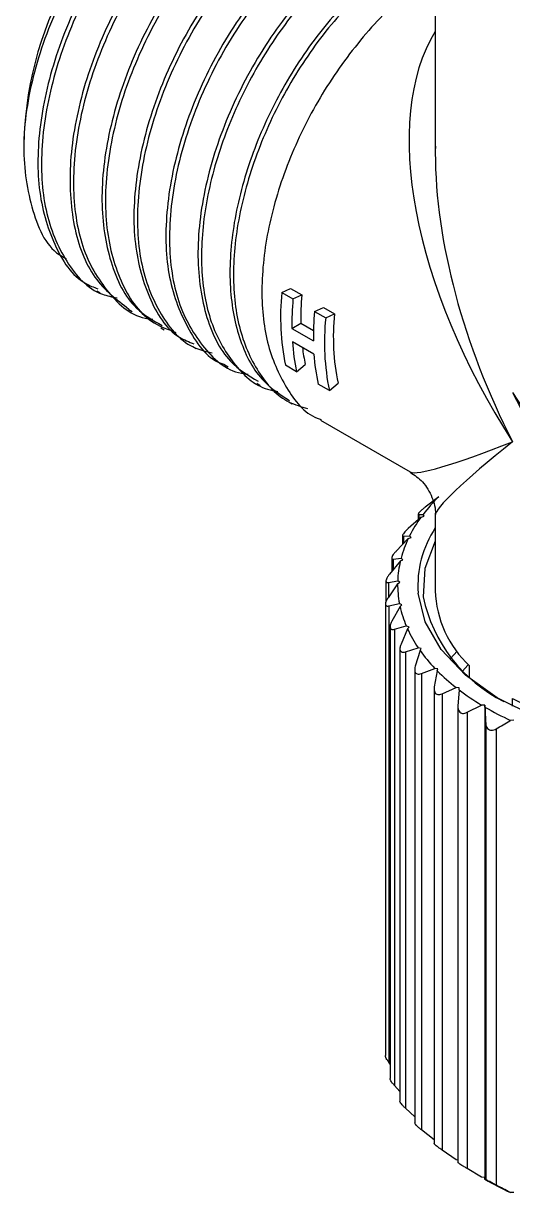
# Model space of a CAD drawing. Extents: x 7948 to 8542, y -4601 to -4181.
# Drawn here: x 8304.17 to 8311.96, y -4541.1 to -4522.5 of the extents above; entities that cross this region are included whole.
import ezdxf

# ---------------------------------------------------------------- set-up
doc = ezdxf.new("R2010")
doc.units = 0
doc.header["$LTSCALE"] = 7
doc.header["$MEASUREMENT"] = 0
doc.layers.get('0').update_dxf_attribs({"color": 2, "linetype": 'CONTINUOUS'})

msp = doc.modelspace()

# ---------------------------------------------------------------- linework, layer by layer
for p, q in [((8310.72493, -4520.93142), (8310.72493, -4524.55244)), ((8304.17691, -4524.337), (8304.17691, -4524.48964)), ((8308.28254, -4526.77901), (8308.4231, -4526.71587)), ((8308.4231, -4526.71587), (8308.60078, -4526.81844)), ((8305.33675, -4526.75382), (8305.39313, -4526.78637)), ((8308.28254, -4526.77901), (8308.46022, -4526.88159)), ((8308.46022, -4526.88159), (8308.60078, -4526.81844)), ((8305.84583, -4527.0477), (8305.90238, -4527.08035)), ((8308.80289, -4527.07941), (8308.94345, -4527.01626)), ((8308.80289, -4527.07941), (8308.98058, -4527.18198)), ((8308.94345, -4527.01626), (8309.12114, -4527.11884)), ((8308.98058, -4527.18198), (8309.12114, -4527.11884)), ((8308.44175, -4527.35205), (8308.58315, -4527.26752)), ((8308.58315, -4527.26752), (8308.78517, -4527.38415)), ((8306.35508, -4527.34169), (8306.41142, -4527.37421)), ((8308.44175, -4527.35205), (8308.78442, -4527.54988)), ((8306.86413, -4527.63556), (8306.92045, -4527.66807)), ((8308.79329, -4527.75943), (8308.45061, -4527.56161)), ((8307.37316, -4527.92941), (8307.42972, -4527.96206)), ((8308.51821, -4528.03829), (8308.34052, -4527.93571)), ((8308.51821, -4528.03829), (8308.65613, -4527.92256)), ((8307.88242, -4528.2234), (8307.93878, -4528.25594)), ((8309.03857, -4528.33869), (8308.86088, -4528.23611)), ((8309.03857, -4528.33869), (8309.17649, -4528.22296)), ((8308.39148, -4528.51727), (8308.44781, -4528.5498)), ((8308.90052, -4528.81114), (8310.3249, -4529.63341)), ((8310.77952, -4530.02713), (8310.56302, -4530.19383)), ((8310.49913, -4530.35144), (8310.29366, -4530.53411)), ((8310.45246, -4530.30446), (8310.45246, -4530.39294)), ((8310.46029, -4530.31022), (8310.53064, -4530.30911)), ((8310.46029, -4530.31022), (8310.46029, -4530.38597)), ((8310.49913, -4530.35144), (8310.54704, -4530.33825)), ((8310.54704, -4530.33825), (8310.53064, -4530.30911)), ((8310.72493, -4530.32625), (8310.72493, -4531.52205)), ((8310.20255, -4530.64694), (8310.20255, -4530.78928)), ((8310.21813, -4530.65724), (8310.31614, -4530.64977)), ((8310.33898, -4530.67742), (8310.31614, -4530.64977)), ((8310.29447, -4530.69411), (8310.10355, -4530.89177)), ((8310.21813, -4530.65724), (8310.21813, -4530.77315)), ((8310.29447, -4530.69411), (8310.33898, -4530.67742)), ((8310.0307, -4531.00284), (8310.0307, -4531.21825)), ((8310.05651, -4531.01955), (8310.18049, -4531.00367)), ((8310.05651, -4531.01955), (8310.05651, -4531.18672)), ((8310.2094, -4531.02936), (8310.18049, -4531.00367)), ((8310.16904, -4531.04926), (8309.99594, -4531.2607)), ((8310.16904, -4531.04926), (8310.2094, -4531.02936)), ((8309.93985, -4531.36742), (8309.93985, -4531.69824)), ((8309.97819, -4531.39093), (8310.12603, -4531.36476)), ((8309.97819, -4531.39093), (8309.97819, -4531.62647)), ((8310.12498, -4531.41083), (8310.1605, -4531.38806)), ((8310.1605, -4531.38806), (8310.12603, -4531.36476)), ((8310.12498, -4531.41083), (8309.97266, -4531.63458)), ((8309.93156, -4531.73228), (8309.93156, -4538.91935)), ((8309.9845, -4531.76503), (8310.15368, -4531.72687)), ((8309.9845, -4531.76503), (8309.9845, -4539.02501)), ((8310.19312, -4531.74737), (8310.15368, -4531.72687)), ((8310.16306, -4531.77262), (8310.19312, -4531.74737)), ((8310.16306, -4531.77262), (8310.03412, -4532.00702)), ((8310.00598, -4532.0938), (8310.00598, -4539.28514)), ((8310.07535, -4532.13546), (8310.26296, -4532.0838)), ((8310.07535, -4532.13546), (8310.07535, -4539.39544)), ((8310.2826, -4532.12845), (8310.17926, -4532.37164)), ((8310.3067, -4532.10116), (8310.26296, -4532.0838)), ((8310.2826, -4532.12845), (8310.3067, -4532.10116)), ((8310.16182, -4532.44367), (8310.16182, -4539.64277)), ((8310.24918, -4532.49587), (8310.45201, -4532.42944)), ((8310.24918, -4532.49587), (8310.24918, -4539.75585)), ((8310.48158, -4532.47223), (8310.40559, -4532.72221)), ((8310.4993, -4532.44335), (8310.45201, -4532.42944)), ((8310.48158, -4532.47223), (8310.4993, -4532.44335)), ((8311.07056, -4532.48525), (8310.96771, -4532.59988)), ((8310.39642, -4532.77733), (8310.39642, -4539.9889)), ((8310.50301, -4532.84011), (8310.7176, -4532.75788)), ((8310.50301, -4532.84011), (8310.50301, -4540.10009)), ((8310.75659, -4532.79808), (8310.70926, -4533.05272)), ((8310.76763, -4532.76811), (8310.7176, -4532.75788)), ((8310.75659, -4532.79808), (8310.76763, -4532.76811)), ((8311.27066, -4532.90419), (8311.27066, -4532.71723)), ((8310.8325, -4533.16227), (8311.05517, -4533.0635)), ((8311.10708, -4533.06987), (8311.05517, -4533.0635)), ((8311.10292, -4533.10041), (8311.10708, -4533.06987)), ((8310.70576, -4533.08775), (8310.70576, -4540.31562)), ((8310.8325, -4533.16227), (8310.8325, -4540.42225)), ((8311.10292, -4533.10041), (8311.08506, -4533.35752)), ((8311.95508, -4533.36038), (8311.95508, -4533.2365)), ((8311.08457, -4533.37068), (8311.08457, -4540.61865)), ((8311.23201, -4533.45685), (8311.45896, -4533.34106)), ((8311.51187, -4533.34347), (8311.45896, -4533.34106)), ((8311.51464, -4533.37406), (8311.51187, -4533.34347)), ((8311.51187, -4533.34347), (8311.51187, -4540.85564)), ((8311.23201, -4533.45685), (8311.23201, -4540.71683)), ((8311.52656, -4533.63139), (8311.52656, -4540.89137)), ((8311.97505, -4533.58423), (8311.92205, -4533.58583)), ((8311.69471, -4533.7188), (8311.69471, -4540.97878)), ((8310.00598, -4539.05219), (8309.9845, -4539.02501)), ((8310.16182, -4539.48787), (8310.07535, -4539.39544)), ((8310.39642, -4539.8907), (8310.24918, -4539.75585)), ((8310.70576, -4540.26069), (8310.50301, -4540.10009)), ((8311.05517, -4540.57567), (8310.8325, -4540.42225)), ((8311.08457, -4540.57928), (8311.05517, -4540.57567)), ((8311.45896, -4540.85324), (8311.23201, -4540.71683)), ((8311.51187, -4540.85564), (8311.45896, -4540.85324)), ((8311.51464, -4540.88624), (8311.51187, -4540.85564)), ((8311.5162, -4540.88718), (8311.53027, -4540.8953)), ((8311.97505, -4541.0964), (8311.92205, -4541.098))]:
    msp.add_line(p, q)
at = {"flags": 128}
for points in [[(8310.72493, -4530.73228), (8310.56045, -4531.16727), (8310.53096, -4531.62233)], [(8318.09328, -4533.25252), (8317.58524, -4533.50496), (8316.89887, -4533.74574), (8316.14904, -4533.9119), (8315.35988, -4533.9981), (8314.55673, -4534.00157), (8313.76542, -4533.92219), (8313.01138, -4533.76252), (8312.31884, -4533.5277), (8311.71006, -4533.22526), (8311.20461, -4532.86493), (8310.81873, -4532.45829), (8310.56483, -4532.0184), (8310.45107, -4531.55942)], [(8311.25186, -4532.69787), (8311.2432, -4532.70693), (8311.1577, -4532.80174)]]:
    msp.add_lwpolyline(points, dxfattribs=at)
for centre, radius, start, end in [((8309.94729, -4524.56582), 5.77492, 122.276222, 177.729149), ((8312.05635, -4527.16963), 3.79397, 174.09054, 191.649359), ((8312.87875, -4527.29068), 4.43742, 174.710338, 180.792502), ((8312.81898, -4527.20896), 4.23623, 174.710717, 180.792161), ((8313.22142, -4527.4885), 4.43742, 174.710338, 180.792502), ((8312.72334, -4527.4917), 3.62145, 174.090429, 191.649542), ((8312.75439, -4527.5726), 3.79397, 174.09054, 191.649359), ((8311.70542, -4527.3432), 3.26213, 183.838869, 192.302728), ((8311.56033, -4527.28364), 2.97365, 187.144697, 192.407329), ((8312.0481, -4527.54103), 3.26213, 183.838869, 192.302728), ((8312.66367, -4531.94094), 2.68564, 134.552494, 142.583014), ((8312.24706, -4531.62894), 2.16501, 143.838291, 153.110434), ((8312.10738, -4531.44365), 1.66035, 146.369315, 183.998211), ((8311.93273, -4531.47307), 1.81403, 154.569621, 165.003198), ((8311.75716, -4531.42645), 1.6323, 166.63933, 177.834083), ((8311.7408, -4531.42346), 1.61586, 179.552064, 190.822684), ((8312.40618, -4531.47656), 1.68186, 181.549809, 227.534021), ((8312.91443, -4531.11026), 2.43786, 192.125091, 243.144654), ((8311.88567, -4531.3912), 1.76434, 192.485127, 203.113695), ((8312.17473, -4531.26166), 2.08122, 204.612753, 214.132192), ((8312.57426, -4530.98351), 2.56819, 215.427958, 223.701714), ((8313.03922, -4530.53092), 3.2172, 224.805149, 231.924443), ((8313.51991, -4529.90826), 4.00396, 232.868236, 239.020641), ((8314.92181, -4527.57159), 6.39474, 242.358892, 298.28682), ((8313.96773, -4529.15245), 4.88259, 239.840008, 245.230026), ((8313.96773, -4536.66463), 4.88259, 239.840008, 245.230026)]:
    msp.add_arc(centre, radius, start, end)
for centre, major_axis, ratio, start_param, end_param in [((8314.92493, -4527.43935), (-3.64153, 5.4043), 0.52530065, 0.23371851, 1.53430471), ((8314.92493, -4527.43935), (-2.85973, 5.85575), 0.52530013, 0.80293083, 0.82182095), ((8314.92493, -4527.43935), (-2.85973, 5.85575), 0.52530013, 0.82182095, 1.60721913), ((8314.92493, -4526.65547), (-3.64153, 5.4043), 0.52530065, 1.5343047, 2.31978411), ((8314.92493, -4526.65547), (-2.85973, 5.85575), 0.52530013, 1.60721912, 2.90791592), ((8314.92493, -4527.43935), (4.61451, 2.17927), 0.07441676, 3.19311971, 3.97859913), ((8314.92493, -4527.43935), (4.1944, 2.90692), 0.07455528, 2.30457015, 3.08996831)]:
    msp.add_ellipse(centre, major_axis=major_axis, ratio=ratio, start_param=start_param, end_param=end_param)
for points, knots in [([(8309.27507, -4519.34195), (8309.26351, -4519.33073), (8309.07839, -4519.15107), (8308.53493, -4519.11341), (8307.70554, -4519.28172), (8306.8155, -4519.82484), (8305.96697, -4520.65187), (8305.2419, -4521.6964), (8304.70205, -4522.86672), (8304.40688, -4524.0497), (8304.37577, -4525.1526), (8304.63508, -4526.03818), (8304.98325, -4526.57895), (8305.28866, -4526.69449), (8305.35479, -4526.7195)], [0, 0, 0, 0, 0.00648046, 0.10377379, 0.19984173, 0.29714091, 0.39321414, 0.49049778, 0.58659855, 0.68384633, 0.77999692, 0.87718712, 0.97341031, 1, 1, 1, 1]), ([(8309.47843, -4519.51137), (8309.35291, -4519.4114), (8309.04027, -4519.16243), (8308.33345, -4519.15684), (8307.47012, -4519.45787), (8306.5864, -4520.09848), (8305.76865, -4521.00718), (8305.09838, -4522.10301), (8304.63285, -4523.29092), (8304.42379, -4524.45614), (8304.4839, -4525.50731), (8304.82804, -4526.3127), (8305.24379, -4526.78062), (8305.58064, -4526.84835), (8305.66035, -4526.86438)], [0, 0, 0, 0, 0.06130136, 0.15267461, 0.24341924, 0.33488876, 0.42554133, 0.51708678, 0.60766834, 0.69927114, 0.78980258, 0.88144125, 0.97194489, 1, 1, 1, 1]), ([(8307.59956, -4519.40275), (8307.49871, -4519.41815), (8307.11672, -4519.47648), (8306.3805, -4519.97857), (8305.51818, -4520.84591), (8304.79957, -4521.97324), (8304.31711, -4523.2031), (8304.12159, -4524.4197), (8304.26738, -4525.44225), (8304.53714, -4526.07422), (8304.81101, -4526.2194), (8304.84921, -4526.23964)], [0, 0, 0, 0, 0.04682801, 0.17737029, 0.30867959, 0.44096574, 0.57380995, 0.70784057, 0.84221997, 0.97799676, 1, 1, 1, 1]), ([(8309.76754, -4519.66492), (8309.69544, -4519.60985), (8309.43404, -4519.41018), (8308.7946, -4519.42178), (8307.93579, -4519.71119), (8307.05071, -4520.3495), (8306.23179, -4521.25445), (8305.55889, -4522.34869), (8305.0906, -4523.53527), (8304.87631, -4524.70442), (8304.93844, -4525.74704), (8305.25329, -4526.58646), (8305.65424, -4526.89279), (8305.84969, -4527.04211)], [0, 0, 0, 0, 0.03693876, 0.13392842, 0.23025055, 0.32734218, 0.42356658, 0.52073922, 0.61688886, 0.71412112, 0.81021816, 0.90748907, 1, 1, 1, 1]), ([(8310.00833, -4519.7719), (8309.8054, -4519.65484), (8309.398, -4519.41981), (8308.57909, -4519.50664), (8307.70151, -4519.91894), (8306.82825, -4520.65089), (8306.04985, -4521.62758), (8305.43668, -4522.76391), (8305.04781, -4523.95687), (8304.92268, -4525.09514), (8305.06904, -4526.08907), (8305.49589, -4526.80134), (8305.9126, -4527.17813), (8306.20702, -4527.203), (8306.23233, -4527.20514)], [0, 0, 0, 0, 0.08926343, 0.17921471, 0.26972045, 0.35979059, 0.45017561, 0.54038495, 0.63062964, 0.72098323, 0.81108427, 0.90156287, 0.99154057, 1, 1, 1, 1]), ([(8310.00868, -4519.83593), (8309.95005, -4519.80624), (8309.68159, -4519.67029), (8309.03772, -4519.777), (8308.16796, -4520.16903), (8307.29201, -4520.9013), (8306.51239, -4521.87394), (8305.89619, -4523.00942), (8305.50466, -4524.20094), (8305.37323, -4525.34559), (8305.52537, -4526.32389), (8305.86768, -4527.01675), (8306.23435, -4527.22336), (8306.37798, -4527.30428)], [0, 0, 0, 0, 0.028063328, 0.128489839, 0.229534924, 0.330093853, 0.431003888, 0.531718136, 0.632472204, 0.733347693, 0.83394124, 0.934956196, 1, 1, 1, 1]), ([(8309.98048, -4519.85555), (8309.8691, -4519.81902), (8309.53155, -4519.70832), (8308.81236, -4519.90266), (8307.93406, -4520.4083), (8307.07876, -4521.22898), (8306.34708, -4522.2638), (8305.797, -4523.43084), (8305.48929, -4524.61604), (8305.44648, -4525.72328), (8305.68852, -4526.62779), (8306.08548, -4527.22346), (8306.46159, -4527.36307), (8306.59696, -4527.41332)], [0, 0, 0, 0, 0.04872143, 0.14764563, 0.24782121, 0.34677089, 0.44691167, 0.54591022, 0.64599483, 0.74506487, 0.84507084, 0.94423654, 1, 1, 1, 1]), ([(8310.06566, -4520.03906), (8309.80738, -4520.0712), (8309.27622, -4520.13728), (8308.39581, -4520.66816), (8307.54331, -4521.47537), (8306.80851, -4522.5104), (8306.25569, -4523.67577), (8305.94464, -4524.86118), (8305.8971, -4525.97178), (8306.13906, -4526.8736), (8306.48821, -4527.43704), (8306.80492, -4527.56516), (8306.88468, -4527.59743)], [0, 0, 0, 0, 0.102528693, 0.210851297, 0.317848446, 0.426133478, 0.533183433, 0.641406579, 0.74853491, 0.856673406, 0.963904206, 1, 1, 1, 1]), ([(8310.09367, -4520.09941), (8310.02891, -4520.09096), (8309.71893, -4520.05052), (8309.0434, -4520.33051), (8308.16847, -4520.92786), (8307.34145, -4521.82895), (8306.66137, -4522.91413), (8306.18139, -4524.10019), (8305.95623, -4525.26945), (8305.99959, -4526.33069), (8306.3274, -4527.15302), (8306.74142, -4527.64043), (8307.08557, -4527.71831), (8307.17508, -4527.73857)], [0, 0, 0, 0, 0.02736062, 0.13097876, 0.23559747, 0.33913164, 0.44381725, 0.54729217, 0.65202291, 0.75546096, 0.86021397, 0.96364185, 1, 1, 1, 1]), ([(8310.25651, -4520.37675), (8310.01124, -4520.43918), (8309.48369, -4520.57347), (8308.62993, -4521.18888), (8307.80546, -4522.0738), (8307.12197, -4523.16037), (8306.63897, -4524.34517), (8306.41064, -4525.51457), (8306.4482, -4526.58173), (8306.77996, -4527.39365), (8307.11568, -4527.85113), (8307.36919, -4527.92369), (8307.37506, -4527.92537)], [0, 0, 0, 0, 0.09816504, 0.21114236, 0.32294825, 0.43599765, 0.54774, 0.66083709, 0.77254072, 0.88566233, 0.99735353, 1, 1, 1, 1]), ([(8310.28346, -4520.42039), (8310.23911, -4520.42171), (8309.93301, -4520.43082), (8309.27574, -4520.78728), (8308.40852, -4521.4749), (8307.61949, -4522.44646), (8306.99553, -4523.57377), (8306.59129, -4524.76718), (8306.44992, -4525.91124), (8306.57964, -4526.91695), (8306.99073, -4527.64797), (8307.40826, -4528.04106), (8307.71146, -4528.07293), (8307.74772, -4528.07674)], [0, 0, 0, 0, 0.018241774, 0.125892636, 0.233295659, 0.340782193, 0.448359348, 0.555672394, 0.663401121, 0.770565314, 0.878422138, 0.985460798, 1, 1, 1, 1]), ([(8310.53351, -4520.72233), (8310.27205, -4520.81972), (8309.7232, -4521.02416), (8308.87017, -4521.73518), (8308.08276, -4522.69038), (8307.45508, -4523.82), (8307.04836, -4525.01112), (8306.90086, -4526.16126), (8307.03557, -4527.1529), (8307.37418, -4527.87293), (8307.74878, -4528.09725), (8307.90344, -4528.18986)], [0, 0, 0, 0, 0.10550653, 0.2214823, 0.33754836, 0.4537115, 0.56959029, 0.68591801, 0.80163509, 0.9181011, 1, 1, 1, 1]), ([(8310.55026, -4520.77075), (8310.33679, -4520.84759), (8309.8675, -4521.0165), (8309.1251, -4521.58968), (8308.39636, -4522.38046), (8307.77813, -4523.33278), (8307.31133, -4524.37315), (8307.03662, -4525.42574), (8306.97288, -4526.41632), (8307.12426, -4527.27998), (8307.4949, -4527.92585), (8307.87757, -4528.29029), (8308.1627, -4528.34236), (8308.21754, -4528.35237)], [0, 0, 0, 0, 0.08315239, 0.18279875, 0.28149624, 0.38143554, 0.48000464, 0.57984632, 0.67880025, 0.77815582, 0.87777496, 0.97649452, 1, 1, 1, 1]), ([(8310.72493, -4521.14981), (8310.60761, -4521.19366), (8310.23439, -4521.33313), (8309.58926, -4521.84485), (8308.85966, -4522.62698), (8308.23931, -4523.5789), (8307.76975, -4524.61825), (8307.49233, -4525.67056), (8307.42369, -4526.6655), (8307.57756, -4527.52091), (8307.90294, -4528.16953), (8308.2485, -4528.39671), (8308.40352, -4528.49862)], [0, 0, 0, 0, 0.0495801, 0.15773312, 0.26485645, 0.37332749, 0.48031057, 0.58867498, 0.69607806, 0.80391501, 0.91203787, 1, 1, 1, 1]), ([(8310.72493, -4521.18983), (8310.69337, -4521.19982), (8310.40844, -4521.29004), (8309.84347, -4521.7127), (8309.0962, -4522.43563), (8308.44258, -4523.35595), (8307.93024, -4524.3783), (8307.60002, -4525.43624), (8307.47809, -4526.45065), (8307.57054, -4527.35592), (8307.88409, -4528.06491), (8308.27058, -4528.5034), (8308.59081, -4528.59409), (8308.68993, -4528.62217)], [0, 0, 0, 0, 0.01309993, 0.11826648, 0.22199802, 0.32713012, 0.43117826, 0.5358668, 0.64062396, 0.74461027, 0.84976569, 0.95349595, 1, 1, 1, 1]), ([(8310.72493, -4521.71877), (8310.58701, -4521.80236), (8310.19091, -4522.04242), (8309.5594, -4522.69622), (8308.90451, -4523.59898), (8308.38952, -4524.62427), (8308.0562, -4525.68134), (8307.93136, -4526.69653), (8308.01895, -4527.60669), (8308.33502, -4528.3088), (8308.64955, -4528.71311), (8308.88582, -4528.79245), (8308.90635, -4528.79935)], [0, 0, 0, 0, 0.06153536, 0.17672686, 0.29347335, 0.40901545, 0.52526888, 0.64159951, 0.7570731, 0.87384667, 0.98903665, 1, 1, 1, 1]), ([(8310.32456, -4529.63873), (8310.39425, -4529.68562), (8310.54501, -4529.78709), (8310.67825, -4530.02765), (8310.73443, -4530.21809), (8310.72373, -4530.31174), (8310.72325, -4530.3159)], [0, 0, 0, 0, 0.30301425, 0.65559533, 0.98468442, 1, 1, 1, 1]), ([(8310.56302, -4530.19383), (8310.54871, -4530.20525), (8310.52274, -4530.226), (8310.48846, -4530.25699), (8310.46514, -4530.28148), (8310.4533, -4530.29854), (8310.45101, -4530.30885), (8310.45704, -4530.30974), (8310.46029, -4530.31022)], [0, 0, 0, 0, 0.20146409, 0.36590113, 0.53123993, 0.67668183, 0.82572848, 1, 1, 1, 1]), ([(8310.29366, -4530.53411), (8310.28026, -4530.54658), (8310.2559, -4530.56923), (8310.226, -4530.60265), (8310.20771, -4530.62872), (8310.20117, -4530.64646), (8310.20412, -4530.65675), (8310.21323, -4530.65707), (8310.21813, -4530.65724)], [0, 0, 0, 0, 0.2014547, 0.3658917, 0.53123246, 0.67667416, 0.82572242, 1, 1, 1, 1]), ([(8310.10355, -4530.89177), (8310.09127, -4530.90522), (8310.06896, -4530.92963), (8310.04395, -4530.96513), (8310.031, -4530.99238), (8310.02987, -4531.01041), (8310.03801, -4531.0203), (8310.05003, -4531.01981), (8310.05651, -4531.01955)], [0, 0, 0, 0, 0.20144034, 0.36587914, 0.53121961, 0.67666462, 0.82569149, 1, 1, 1, 1]), ([(8309.99594, -4531.2607), (8309.98499, -4531.27502), (8309.9651, -4531.30102), (8309.94541, -4531.33822), (8309.93802, -4531.36626), (8309.94232, -4531.38415), (8309.95551, -4531.39324), (8309.97024, -4531.39174), (8309.97819, -4531.39093)], [0, 0, 0, 0, 0.201397, 0.365848, 0.53119639, 0.6766495, 0.82567666, 1, 1, 1, 1]), ([(8309.97266, -4531.63458), (8309.96323, -4531.64967), (8309.9461, -4531.67707), (8309.93207, -4531.71554), (8309.93037, -4531.74393), (8309.94002, -4531.76129), (8309.95804, -4531.7692), (8309.97523, -4531.76649), (8309.9845, -4531.76503)], [0, 0, 0, 0, 0.2013659, 0.36582172, 0.53117379, 0.67663005, 0.8256569, 1, 1, 1, 1]), ([(8310.03412, -4532.00702), (8310.02637, -4532.02276), (8310.01229, -4532.05134), (8310.00416, -4532.09065), (8310.00817, -4532.11895), (8310.02302, -4532.13539), (8310.04556, -4532.14176), (8310.06492, -4532.13767), (8310.07535, -4532.13546)], [0, 0, 0, 0, 0.20139578, 0.36585118, 0.53119899, 0.67665221, 0.82567599, 1, 1, 1, 1]), ([(8310.17926, -4532.37164), (8310.17332, -4532.3879), (8310.16254, -4532.41743), (8310.16045, -4532.45712), (8310.17011, -4532.48488), (8310.18989, -4532.50003), (8310.21657, -4532.50454), (8310.23776, -4532.49891), (8310.24918, -4532.49587)], [0, 0, 0, 0, 0.20143837, 0.36587656, 0.5312186, 0.67666452, 0.82569396, 1, 1, 1, 1]), ([(8310.40559, -4532.72221), (8310.40157, -4532.73884), (8310.39427, -4532.76906), (8310.39825, -4532.80868), (8310.4134, -4532.8355), (8310.43779, -4532.84898), (8310.46813, -4532.85131), (8310.49079, -4532.84403), (8310.50301, -4532.84011)], [0, 0, 0, 0, 0.20145725, 0.36589523, 0.53123645, 0.6766785, 0.82572725, 1, 1, 1, 1]), ([(8310.70926, -4533.05272), (8310.70722, -4533.06958), (8310.70353, -4533.10022), (8310.71352, -4533.13931), (8310.73389, -4533.16478), (8310.76245, -4533.17626), (8310.79596, -4533.17617), (8310.8197, -4533.16714), (8310.8325, -4533.16227)], [0, 0, 0, 0, 0.20146567, 0.365901185, 0.531239443, 0.67667933, 0.825730905, 1, 1, 1, 1]), ([(8311.08506, -4533.35752), (8311.08504, -4533.37446), (8311.08501, -4533.40524), (8311.10083, -4533.44335), (8311.12608, -4533.4671), (8311.15834, -4533.47627), (8311.19443, -4533.47355), (8311.21885, -4533.4627), (8311.23201, -4533.45685)], [0, 0, 0, 0, 0.20147062, 0.36590346, 0.53123957, 0.67668385, 0.82573174, 1, 1, 1, 1]), ([(8311.51464, -4533.37406), (8311.51652, -4533.41429), (8311.52051, -4533.49985), (8311.52446, -4533.58583), (8311.52656, -4533.63139)], [0, 0, 0, 0, 0.4701238, 1, 1, 1, 1]), ([(8311.52656, -4533.63139), (8311.52856, -4533.64826), (8311.5322, -4533.6789), (8311.55358, -4533.71561), (8311.58328, -4533.73728), (8311.61867, -4533.74388), (8311.65673, -4533.73837), (8311.68141, -4533.72565), (8311.69471, -4533.7188)], [0, 0, 0, 0, 0.2014729, 0.36590877, 0.53124964, 0.67669807, 0.82573161, 1, 1, 1, 1]), ([(8311.69471, -4533.7188), (8311.76678, -4533.67626), (8311.84233, -4533.63167), (8311.91854, -4533.58784), (8311.92205, -4533.58583)], [0, 0, 0, 0, 0.95397762, 1, 1, 1, 1]), ([(8309.9845, -4539.02501), (8309.97391, -4539.01059), (8309.95466, -4538.98439), (8309.93534, -4538.94633), (8309.93284, -4538.92835), (8309.93159, -4538.91935)], [0, 0, 0, 0, 0.37952768, 0.68951955, 1, 1, 1, 1]), ([(8310.07535, -4539.39544), (8310.06328, -4539.38179), (8310.04136, -4539.35699), (8310.01782, -4539.3215), (8310.00634, -4539.29685), (8310.00695, -4539.28797), (8310.00715, -4539.28514)], [0, 0, 0, 0, 0.33077692, 0.60084924, 0.87241875, 1, 1, 1, 1]), ([(8310.24918, -4539.75585), (8310.236, -4539.74321), (8310.21206, -4539.72023), (8310.18285, -4539.68615), (8310.16648, -4539.66057), (8310.16061, -4539.64628), (8310.16202, -4539.64302), (8310.16212, -4539.64278)], [0, 0, 0, 0, 0.29285136, 0.53193469, 0.77233882, 0.98381744, 1, 1, 1, 1]), ([(8310.50301, -4540.10009), (8310.48887, -4540.08846), (8310.4632, -4540.06734), (8310.42966, -4540.03577), (8310.40766, -4540.01118), (8310.39713, -4539.99522), (8310.39736, -4539.99067), (8310.39744, -4539.98888)], [0, 0, 0, 0, 0.26132593, 0.47465455, 0.68915671, 0.87785517, 1, 1, 1, 1]), ([(8310.8325, -4540.42225), (8310.81765, -4540.41171), (8310.79069, -4540.39257), (8310.75337, -4540.36378), (8310.72615, -4540.34067), (8310.71074, -4540.32487), (8310.70485, -4540.31686), (8310.70626, -4540.31583), (8310.7065, -4540.31565)], [0, 0, 0, 0, 0.23533264, 0.42743317, 0.62059164, 0.79050758, 0.96461345, 1, 1, 1, 1]), ([(8311.23201, -4540.71683), (8311.21673, -4540.70743), (8311.18896, -4540.69036), (8311.14833, -4540.6645), (8311.11697, -4540.64369), (8311.0963, -4540.62898), (8311.08562, -4540.62038), (8311.08565, -4540.61916), (8311.08566, -4540.61862)], [0, 0, 0, 0, 0.21292519, 0.38673262, 0.56149451, 0.71523022, 0.87275194, 1, 1, 1, 1]), ([(8311.52656, -4540.89137), (8311.52611, -4540.89126), (8311.52216, -4540.8903), (8311.51817, -4540.88815), (8311.51464, -4540.88624)], [0, 0, 0, 0, 0.11426736, 1, 1, 1, 1]), ([(8311.69471, -4540.97878), (8311.67924, -4540.97055), (8311.65115, -4540.9556), (8311.60792, -4540.9329), (8311.57289, -4540.91463), (8311.54757, -4540.90157), (8311.5311, -4540.89324), (8311.52815, -4540.89203), (8311.52656, -4540.89137)], [0, 0, 0, 0, 0.20145836, 0.36589515, 0.531238, 0.67669621, 0.8257309, 1, 1, 1, 1]), ([(8311.92205, -4541.098), (8311.91854, -4541.0962), (8311.84233, -4541.05699), (8311.76678, -4541.01697), (8311.69471, -4540.97878)], [0, 0, 0, 0, 0.04602126, 1, 1, 1, 1])]:
    msp.add_open_spline(points, degree=3, knots=knots)

doc.saveas('drawing.dxf')
